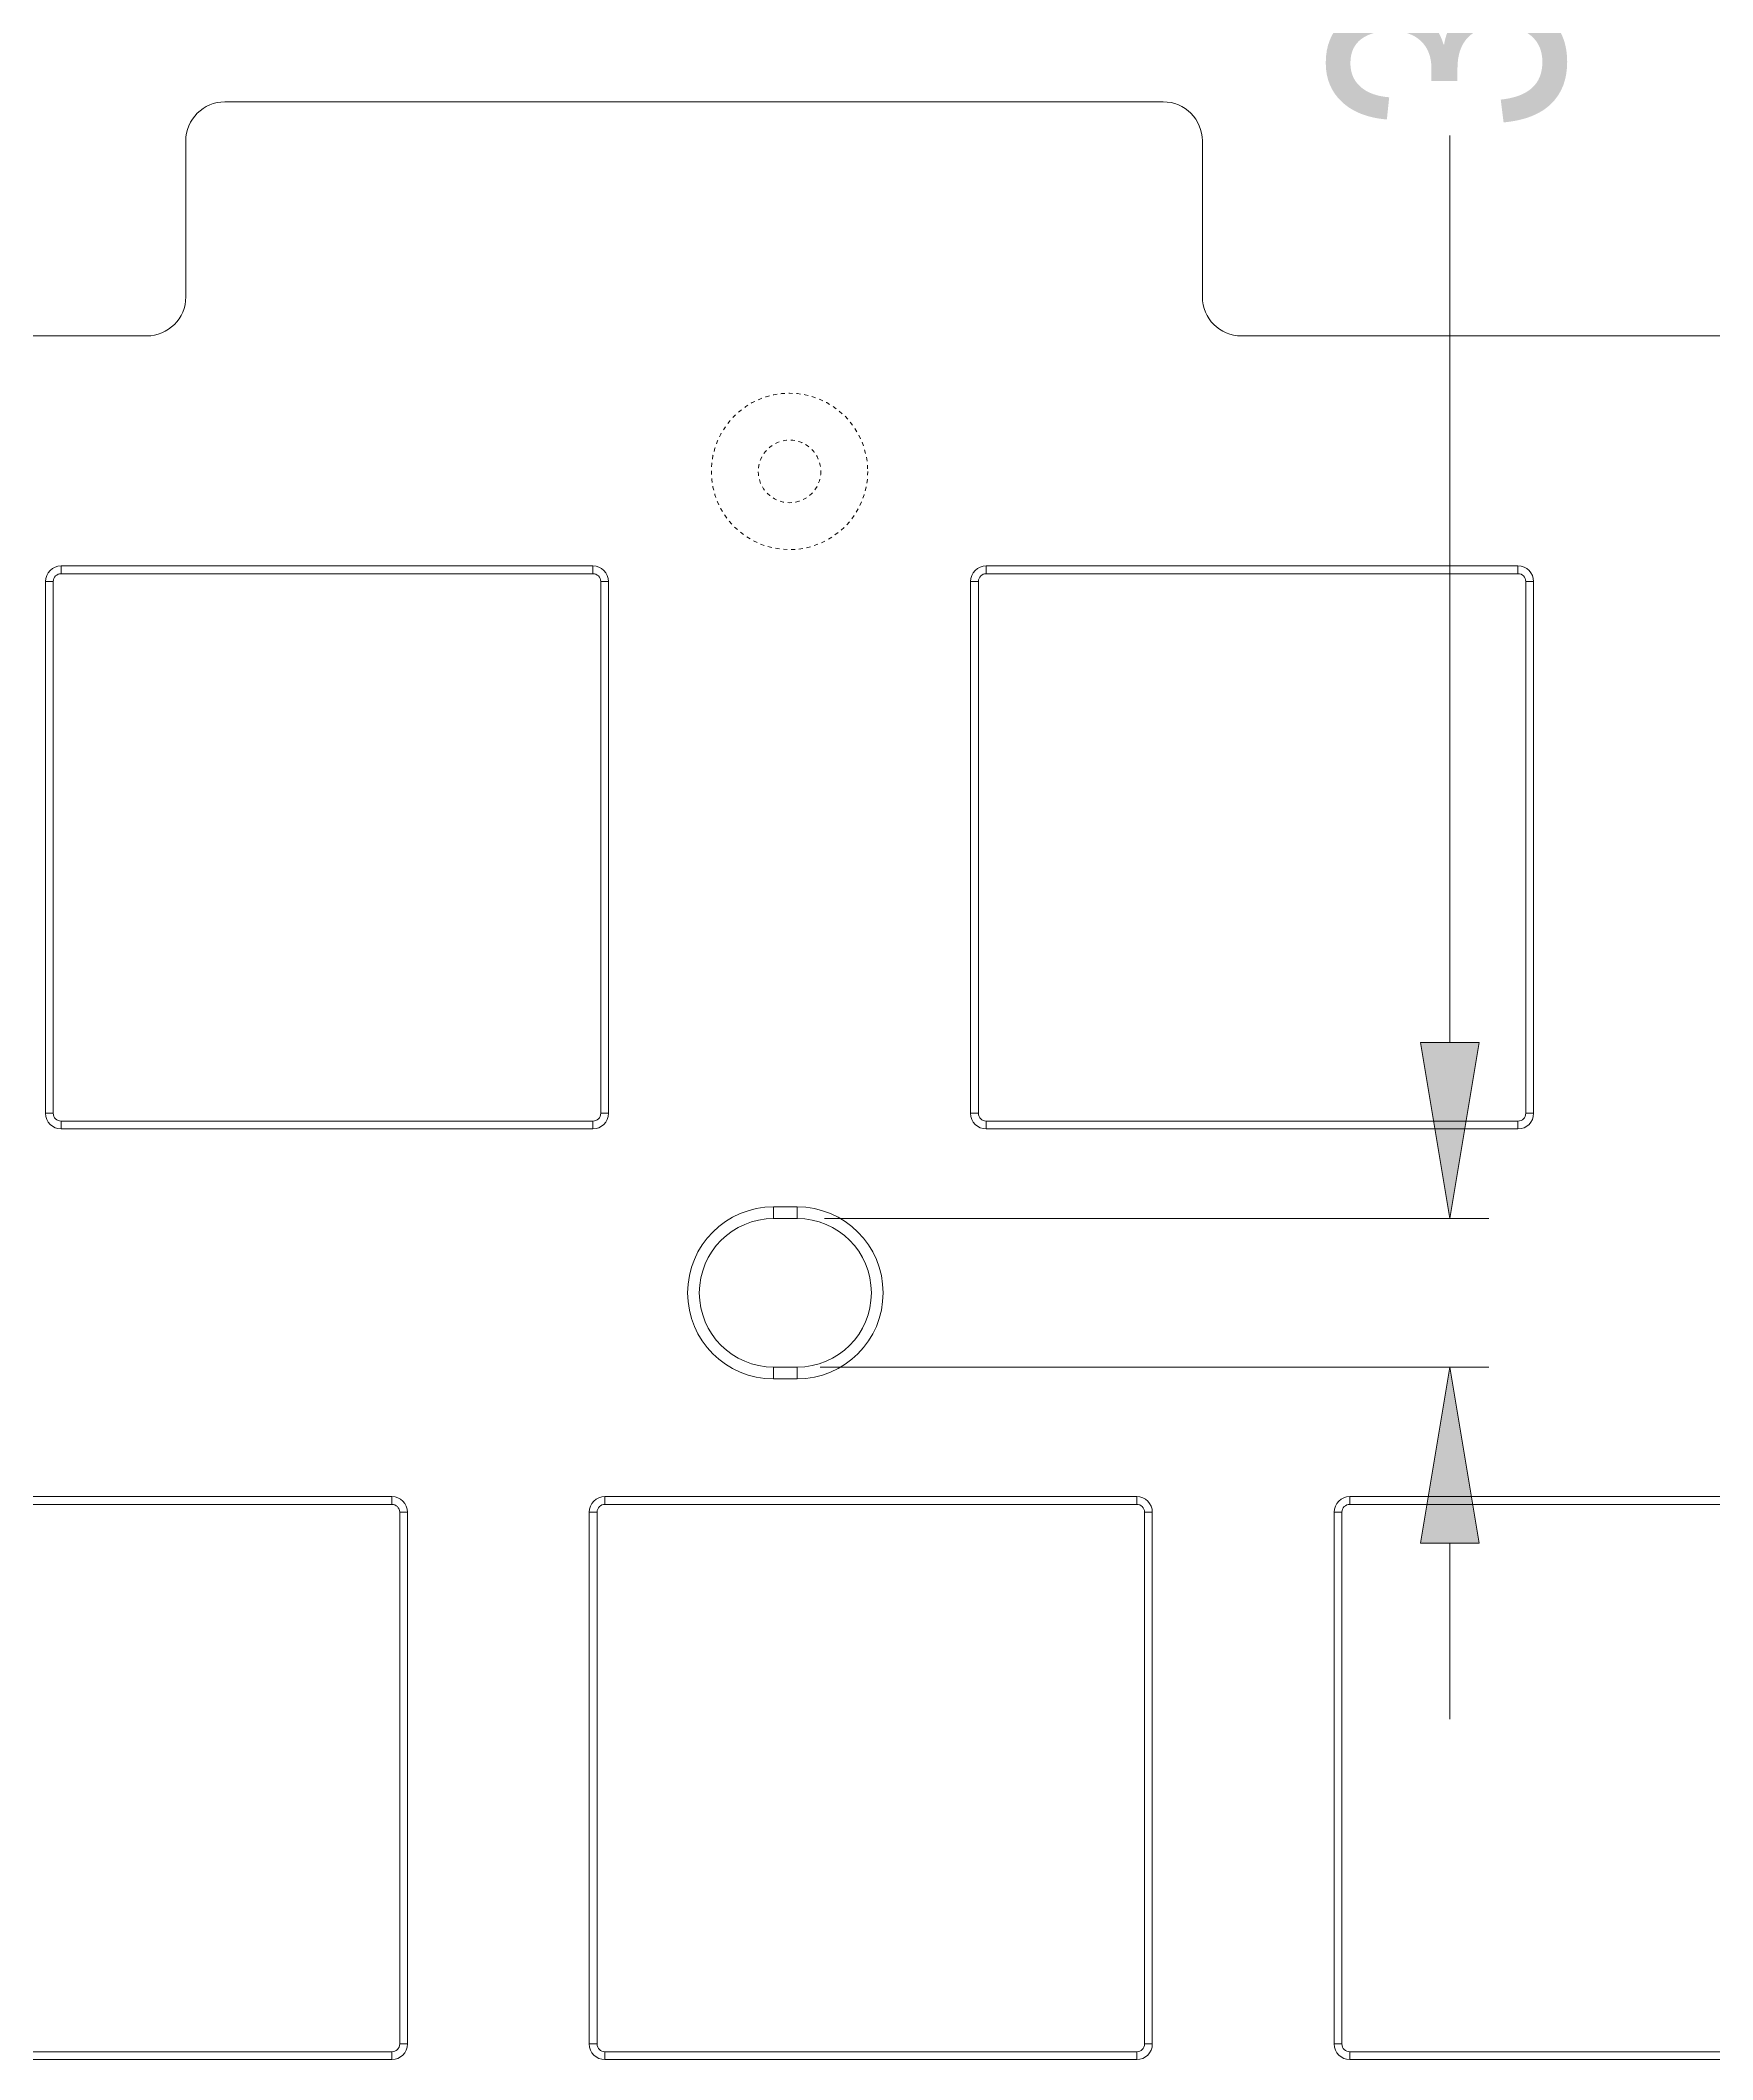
# Model space of a CAD drawing. Header units: millimetres. Extents: x 78 to 606, y -329 to -69.
# Drawn here: x 216.6 to 259.4, y -170.5 to -118.9 of the extents above; entities that cross this region are included whole.
import ezdxf

# ---------------------------------------------------------------- set-up
doc = ezdxf.new("R2010")
doc.units = ezdxf.units.MM
doc.header["$MEASUREMENT"] = 0
doc.linetypes.add('AI-Linetype-18', pattern=[0.18189, 0.090945, -0.090945])
doc.linetypes.add('AI-Linetype-19', pattern=[0.18189, 0.090945, -0.090945])
doc.layers.add('图层 1', color=7, linetype='Continuous', lineweight=0)

msp = doc.modelspace()

# ---------------------------------------------------------------- hatches: boundary and pattern name
at = {"layer": '图层 1', "true_color": 0x6ab82d, "transparency": 33554687}
h = msp.add_hatch(color=75, dxfattribs=at)
h.dxf.hatch_style = 2
h.paths.add_polyline_path([(251.926, -144.519), (253.426, -144.519), (252.676, -149.019)])
h = msp.add_hatch(color=75, dxfattribs=at)
h.dxf.hatch_style = 2
h.paths.add_polyline_path([(253.426, -157.319), (251.926, -157.319), (252.676, -152.819)])

# ---------------------------------------------------------------- linework, layer by layer
at = {"layer": '图层 1', "color": 18, "lineweight": 5, "true_color": 0x040000}
for p, q in [((221.346, -120.463), (245.346, -120.463)), ((220.346, -125.448), (220.346, -121.463)), ((246.346, -121.463), (246.346, -125.448)), ((148.549, -126.448), (219.346, -126.448)), ((247.346, -126.448), (265.863, -126.448)), ((217.158, -132.328), (217.158, -132.528)), ((230.758, -132.328), (217.158, -132.328)), ((230.758, -132.528), (217.158, -132.528)), ((230.758, -132.528), (230.758, -132.328)), ((240.818, -132.328), (240.818, -132.528)), ((254.418, -132.328), (240.818, -132.328)), ((254.418, -132.528), (240.818, -132.528)), ((254.418, -132.528), (254.418, -132.328)), ((216.758, -132.728), (216.758, -146.328)), ((216.958, -132.728), (216.758, -132.728)), ((216.958, -132.728), (216.958, -146.328)), ((230.958, -146.328), (230.958, -132.728)), ((231.158, -132.728), (230.958, -132.728)), ((231.158, -146.328), (231.158, -132.728)), ((240.418, -132.728), (240.418, -146.328)), ((240.618, -132.728), (240.418, -132.728)), ((240.618, -132.728), (240.618, -146.328)), ((254.618, -146.328), (254.618, -132.728)), ((254.818, -132.728), (254.618, -132.728)), ((254.818, -146.328), (254.818, -132.728)), ((216.758, -146.328), (216.958, -146.328)), ((217.158, -146.528), (217.158, -146.728)), ((217.158, -146.528), (230.758, -146.528)), ((230.758, -146.728), (230.758, -146.528)), ((230.958, -146.328), (231.158, -146.328)), ((240.418, -146.328), (240.618, -146.328)), ((240.818, -146.528), (240.818, -146.728)), ((240.818, -146.528), (254.418, -146.528)), ((254.418, -146.728), (254.418, -146.528)), ((254.618, -146.328), (254.818, -146.328)), ((217.158, -146.728), (230.758, -146.728)), ((240.818, -146.728), (254.418, -146.728)), ((235.38, -148.719), (235.38, -149.019)), ((235.38, -148.719), (235.98, -148.719)), ((235.38, -149.019), (235.98, -149.019)), ((235.98, -149.019), (235.98, -148.719)), ((235.38, -152.819), (235.38, -153.119)), ((235.98, -152.819), (235.38, -152.819)), ((235.98, -153.119), (235.98, -152.819)), ((235.98, -153.119), (235.38, -153.119)), ((225.616, -156.127), (212.016, -156.127)), ((225.616, -156.327), (212.016, -156.327)), ((225.616, -156.327), (225.616, -156.127)), ((231.066, -156.127), (231.066, -156.327)), ((244.666, -156.127), (231.066, -156.127)), ((244.666, -156.327), (231.066, -156.327)), ((244.666, -156.327), (244.666, -156.127)), ((250.116, -156.127), (250.116, -156.327)), ((263.716, -156.127), (250.116, -156.127)), ((263.716, -156.327), (250.116, -156.327)), ((225.816, -170.127), (225.816, -156.527)), ((226.016, -156.527), (225.816, -156.527)), ((226.016, -170.127), (226.016, -156.527)), ((230.666, -156.527), (230.666, -170.127)), ((230.866, -156.527), (230.666, -156.527)), ((230.866, -156.527), (230.866, -170.127)), ((244.866, -170.127), (244.866, -156.527)), ((245.066, -156.527), (244.866, -156.527)), ((245.066, -170.127), (245.066, -156.527)), ((249.716, -156.527), (249.716, -170.127)), ((249.916, -156.527), (249.716, -156.527)), ((249.916, -156.527), (249.916, -170.127)), ((212.016, -170.327), (225.616, -170.327)), ((225.616, -170.527), (225.616, -170.327)), ((225.816, -170.127), (226.016, -170.127)), ((230.666, -170.127), (230.866, -170.127)), ((231.066, -170.327), (231.066, -170.527)), ((231.066, -170.327), (244.666, -170.327)), ((244.666, -170.527), (244.666, -170.327)), ((244.866, -170.127), (245.066, -170.127)), ((249.716, -170.127), (249.916, -170.127)), ((250.116, -170.327), (250.116, -170.527)), ((250.116, -170.327), (263.716, -170.327)), ((212.016, -170.527), (225.616, -170.527)), ((231.066, -170.527), (244.666, -170.527)), ((250.116, -170.527), (263.716, -170.527))]:
    msp.add_line(p, q, dxfattribs=at)
at = {"layer": '图层 1', "color": 75, "lineweight": 5, "true_color": 0x6ab82d}
for p, q in [((252.676, -144.519), (252.676, -121.323)), ((236.68, -149.019), (253.676, -149.019)), ((236.57, -152.819), (253.676, -152.819)), ((252.676, -157.319), (252.676, -161.819))]:
    msp.add_line(p, q, dxfattribs=at)
at = {"layer": '图层 1', "color": 18, "lineweight": 0, "true_color": 0x040000}
for points in [[(251.926, -144.519), (253.426, -144.519), (252.676, -149.019), (252.676, -149.019)], [(253.426, -157.319), (251.926, -157.319), (252.676, -152.819), (252.676, -152.819)]]:
    msp.add_lwpolyline(points, close=True, dxfattribs=at)
at = {"layer": '图层 1'}
for points in [[(251.926, -144.519), (253.426, -144.519), (252.676, -149.019)], [(253.426, -157.319), (251.926, -157.319), (252.676, -152.819)]]:
    msp.add_lwpolyline(points, close=True, dxfattribs=at)
at = {"layer": '图层 1', "color": 8, "linetype": 'AI-Linetype-18', "lineweight": 5, "true_color": 0x7f8080}
msp.add_circle((235.788, -129.913), 2, dxfattribs=at)
at = {"layer": '图层 1', "color": 8, "linetype": 'AI-Linetype-19', "lineweight": 5, "true_color": 0x7f8080}
msp.add_circle((235.788, -129.913), 0.8, dxfattribs=at)
at = {"layer": '图层 1', "color": 18, "lineweight": 5, "true_color": 0x040000}
for points, knots in [([(221.346, -120.463), (220.794, -120.463), (220.346, -120.91), (220.346, -121.463), (220.346, -121.463), (220.346, -121.463), (220.346, -121.463)], [0, 0, 0, 0, 1, 1, 1, 2, 2, 2, 2]), ([(246.346, -121.463), (246.346, -120.91), (245.898, -120.463), (245.346, -120.463), (245.346, -120.463), (245.346, -120.463), (245.346, -120.463)], [0, 0, 0, 0, 1, 1, 1, 2, 2, 2, 2]), ([(219.346, -126.448), (219.898, -126.448), (220.346, -126), (220.346, -125.448), (220.346, -125.448), (220.346, -125.448), (220.346, -125.448)], [0, 0, 0, 0, 1, 1, 1, 2, 2, 2, 2]), ([(246.346, -125.448), (246.346, -126), (246.794, -126.448), (247.346, -126.448), (247.346, -126.448), (247.346, -126.448), (247.346, -126.448)], [0, 0, 0, 0, 1, 1, 1, 2, 2, 2, 2]), ([(217.158, -132.528), (217.047, -132.528), (216.958, -132.618), (216.958, -132.728), (216.958, -132.728), (216.958, -132.728), (216.958, -132.728)], [0, 0, 0, 0, 1, 1, 1, 2, 2, 2, 2]), ([(230.958, -132.728), (230.958, -132.618), (230.868, -132.528), (230.758, -132.528), (230.758, -132.528), (230.758, -132.528), (230.758, -132.528)], [0, 0, 0, 0, 1, 1, 1, 2, 2, 2, 2]), ([(240.818, -132.528), (240.707, -132.528), (240.618, -132.618), (240.618, -132.728), (240.618, -132.728), (240.618, -132.728), (240.618, -132.728)], [0, 0, 0, 0, 1, 1, 1, 2, 2, 2, 2]), ([(254.618, -132.728), (254.618, -132.618), (254.528, -132.528), (254.418, -132.528), (254.418, -132.528), (254.418, -132.528), (254.418, -132.528)], [0, 0, 0, 0, 1, 1, 1, 2, 2, 2, 2]), ([(216.958, -146.328), (216.958, -146.439), (217.047, -146.528), (217.158, -146.528), (217.158, -146.528), (217.158, -146.528), (217.158, -146.528)], [0, 0, 0, 0, 1, 1, 1, 2, 2, 2, 2]), ([(230.758, -146.528), (230.868, -146.528), (230.958, -146.439), (230.958, -146.328), (230.958, -146.328), (230.958, -146.328), (230.958, -146.328)], [0, 0, 0, 0, 1, 1, 1, 2, 2, 2, 2]), ([(240.618, -146.328), (240.618, -146.439), (240.707, -146.528), (240.818, -146.528), (240.818, -146.528), (240.818, -146.528), (240.818, -146.528)], [0, 0, 0, 0, 1, 1, 1, 2, 2, 2, 2]), ([(254.418, -146.528), (254.528, -146.528), (254.618, -146.439), (254.618, -146.328), (254.618, -146.328), (254.618, -146.328), (254.618, -146.328)], [0, 0, 0, 0, 1, 1, 1, 2, 2, 2, 2]), ([(235.38, -148.719), (234.165, -148.719), (233.18, -149.704), (233.18, -150.919), (233.18, -152.134), (234.165, -153.119), (235.38, -153.119)], [0, 0, 0, 0, 1, 1, 1, 2, 2, 2, 2]), ([(235.38, -149.019), (234.331, -149.019), (233.48, -149.87), (233.48, -150.919), (233.48, -151.968), (234.331, -152.819), (235.38, -152.819), (235.38, -152.819), (235.38, -152.819), (235.38, -152.819)], [0, 0, 0, 0, 1, 1, 1, 2, 2, 2, 3, 3, 3, 3]), ([(235.98, -153.119), (237.195, -153.119), (238.18, -152.134), (238.18, -150.919), (238.18, -149.704), (237.195, -148.719), (235.98, -148.719)], [0, 0, 0, 0, 1, 1, 1, 2, 2, 2, 2]), ([(235.98, -152.819), (237.03, -152.819), (237.88, -151.968), (237.88, -150.919), (237.88, -149.87), (237.03, -149.019), (235.98, -149.019), (235.98, -149.019), (235.98, -149.019), (235.98, -149.019)], [0, 0, 0, 0, 1, 1, 1, 2, 2, 2, 3, 3, 3, 3]), ([(225.816, -156.527), (225.816, -156.416), (225.726, -156.327), (225.616, -156.327), (225.616, -156.327), (225.616, -156.327), (225.616, -156.327)], [0, 0, 0, 0, 1, 1, 1, 2, 2, 2, 2]), ([(231.066, -156.327), (230.955, -156.327), (230.866, -156.416), (230.866, -156.527), (230.866, -156.527), (230.866, -156.527), (230.866, -156.527)], [0, 0, 0, 0, 1, 1, 1, 2, 2, 2, 2]), ([(244.866, -156.527), (244.866, -156.416), (244.776, -156.327), (244.666, -156.327), (244.666, -156.327), (244.666, -156.327), (244.666, -156.327)], [0, 0, 0, 0, 1, 1, 1, 2, 2, 2, 2]), ([(250.116, -156.327), (250.005, -156.327), (249.916, -156.416), (249.916, -156.527), (249.916, -156.527), (249.916, -156.527), (249.916, -156.527)], [0, 0, 0, 0, 1, 1, 1, 2, 2, 2, 2]), ([(225.616, -170.327), (225.726, -170.327), (225.816, -170.237), (225.816, -170.127), (225.816, -170.127), (225.816, -170.127), (225.816, -170.127)], [0, 0, 0, 0, 1, 1, 1, 2, 2, 2, 2]), ([(230.866, -170.127), (230.866, -170.237), (230.955, -170.327), (231.066, -170.327), (231.066, -170.327), (231.066, -170.327), (231.066, -170.327)], [0, 0, 0, 0, 1, 1, 1, 2, 2, 2, 2]), ([(244.666, -170.327), (244.776, -170.327), (244.866, -170.237), (244.866, -170.127), (244.866, -170.127), (244.866, -170.127), (244.866, -170.127)], [0, 0, 0, 0, 1, 1, 1, 2, 2, 2, 2]), ([(249.916, -170.127), (249.916, -170.237), (250.005, -170.327), (250.116, -170.327), (250.116, -170.327), (250.116, -170.327), (250.116, -170.327)], [0, 0, 0, 0, 1, 1, 1, 2, 2, 2, 2])]:
    msp.add_open_spline(points, degree=3, knots=knots, dxfattribs=at)
for points in [[(217.158, -132.328), (216.937, -132.328), (216.758, -132.507), (216.758, -132.728)], [(231.158, -132.728), (231.158, -132.507), (230.979, -132.328), (230.758, -132.328)], [(240.818, -132.328), (240.597, -132.328), (240.418, -132.507), (240.418, -132.728)], [(254.818, -132.728), (254.818, -132.507), (254.639, -132.328), (254.418, -132.328)], [(216.758, -146.328), (216.758, -146.549), (216.937, -146.728), (217.158, -146.728)], [(230.758, -146.728), (230.979, -146.728), (231.158, -146.549), (231.158, -146.328)], [(240.418, -146.328), (240.418, -146.549), (240.597, -146.728), (240.818, -146.728)], [(254.418, -146.728), (254.639, -146.728), (254.818, -146.549), (254.818, -146.328)], [(226.016, -156.527), (226.016, -156.306), (225.837, -156.127), (225.616, -156.127)], [(231.066, -156.127), (230.845, -156.127), (230.666, -156.306), (230.666, -156.527)], [(245.066, -156.527), (245.066, -156.306), (244.887, -156.127), (244.666, -156.127)], [(250.116, -156.127), (249.895, -156.127), (249.716, -156.306), (249.716, -156.527)], [(225.616, -170.527), (225.837, -170.527), (226.016, -170.348), (226.016, -170.127)], [(230.666, -170.127), (230.666, -170.348), (230.845, -170.527), (231.066, -170.527)], [(244.666, -170.527), (244.887, -170.527), (245.066, -170.348), (245.066, -170.127)], [(249.716, -170.127), (249.716, -170.348), (249.895, -170.527), (250.116, -170.527)]]:
    msp.add_open_spline(points, degree=3, dxfattribs=at)

# ---------------------------------------------------------------- texts
at = {"layer": '图层 1', "insert": (255.676, -121.233), "char_height": 0.2, "attachment_point": 7, "rotation": 90}
msp.add_mtext('\\C75;\\c2996330;\\FAdobe Song Std L|b0|i0|c1;\\H6.000000;\\W0.800000;3.65', dxfattribs=at)

doc.saveas('drawing.dxf')
